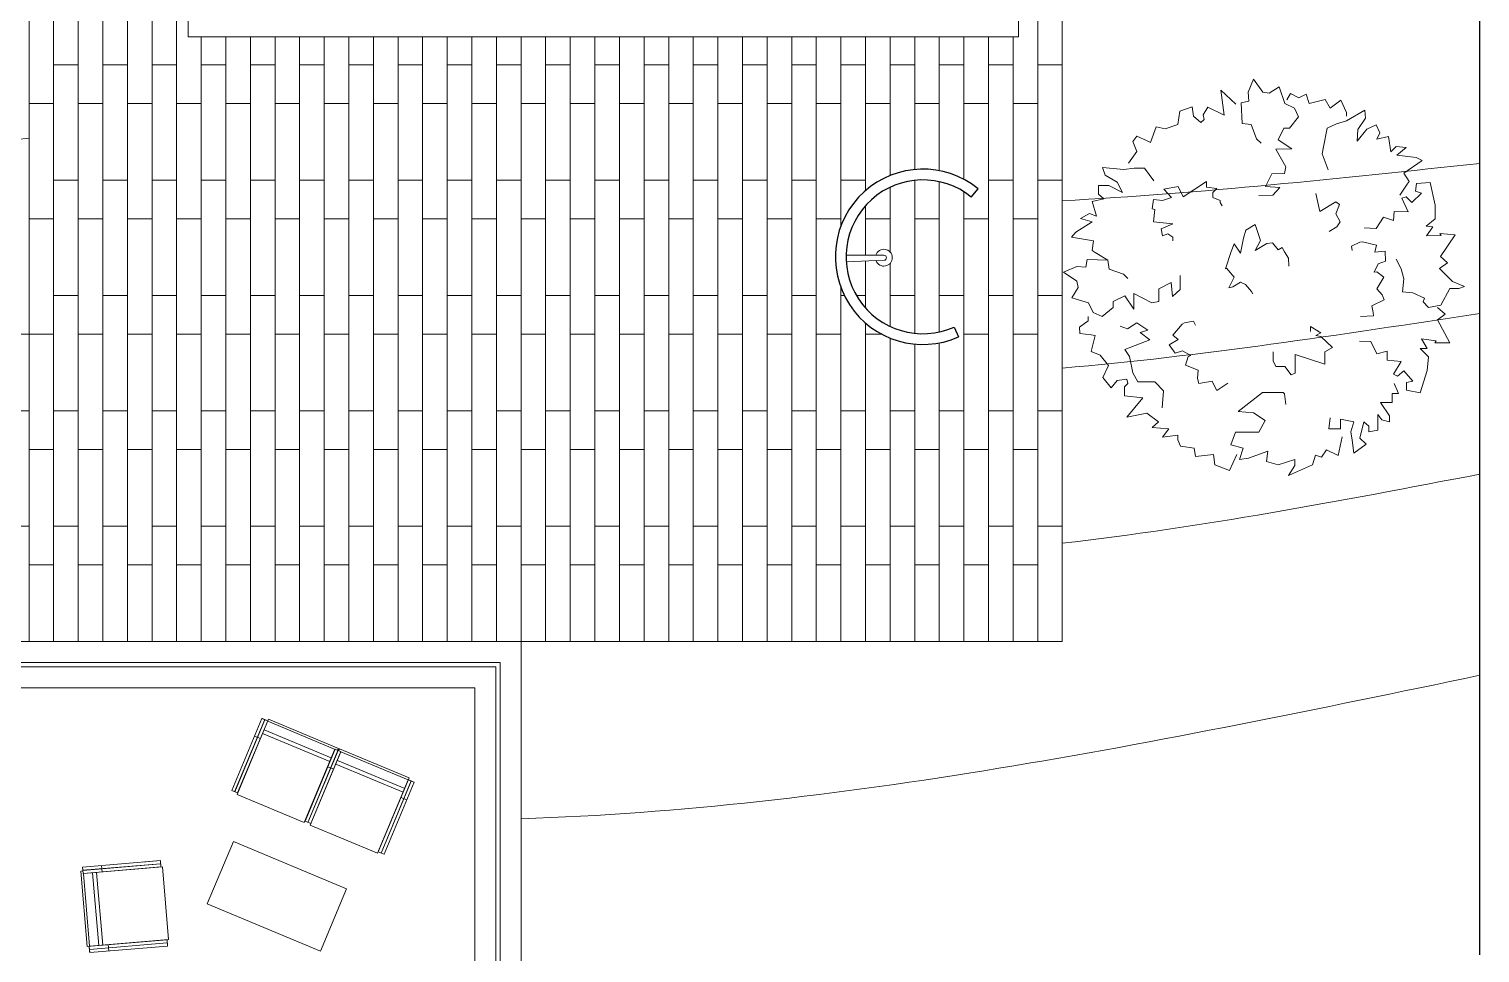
# Model space of a CAD drawing. Header units: millimetres. Extents: x 3468 to 20390, y -976 to 7887.
# Drawn here: x 10110 to 11054, y 6050 to 6651 of the extents above; entities that cross this region are included whole.
import ezdxf

# ---------------------------------------------------------------- set-up
doc = ezdxf.new("R2010")
doc.units = ezdxf.units.MM
for name, color, linetype, lineweight in [('A-FURN', 9, 'Continuous', 13), ('curve di livello', 6, 'Continuous', 9), ('pavimentazione esterna', 51, 'Continuous', 15), ('VERDE_alberi', 104, 'Continuous', 5), ('vetro', 140, 'Continuous', 15), ('Wall', 7, 'Continuous', 20)]:
    doc.layers.add(name, color=color, linetype=linetype, lineweight=lineweight)
doc.layers.add('VEGETAZIONE', color=7, linetype='Continuous', true_color=0x007a00)

# ---------------------------------------------------------------- blocks, each defined once
blk = doc.blocks.new('A$C396F796F')
at = {"layer": 'VERDE_alberi'}
for points in [[(-1.246, 3.854), (-1.122, 3.81), (-1.066, 4.005), (-0.576, 4.226), (-0.702, 4.018), (-0.702, 3.901), (-0.365, 4.005), (-0.127, 3.94), (-0.155, 3.732), (0.238, 3.875), (0.42, 3.901), (0.35, 3.667), (0.602, 3.602), (0.504, 3.341), (0.027, 3.341), (-0.099, 3.107), (0.14, 2.951), (0.448, 2.925), (-0.043, 2.535), (-0.463, 2.535), (-0.491, 2.561), (-0.519, 2.782)], [(-1.246, 3.854), (-1.35, 3.705), (-1.586, 3.82), (-1.668, 3.437)], [(0.476, 3.797), (0.63, 4.122), (0.925, 4.005), (0.953, 3.797), (1.318, 3.836), (1.346, 3.667), (1.626, 3.628), (1.682, 3.498), (1.682, 3.406), (1.991, 3.445), (1.864, 3.276), (2.201, 3.25), (2.075, 3.133), (2.31, 2.958)], [(-2.728, 2.349), (-2.813, 2.557), (-2.686, 2.557), (-2.686, 2.739), (-2.448, 2.739), (-2.63, 3.012), (-2.63, 3.129), (-2.476, 3.09), (-2.392, 2.986), (-2.392, 3.299), (-2.21, 3.338), (-2.21, 3.22), (-2.111, 3.129), (-2.027, 3.468), (-2.153, 3.585), (-1.901, 3.767), (-1.873, 3.507), (-1.845, 3.338), (-1.901, 3.129), (-1.635, 3.077), (-1.635, 3.273), (-1.396, 3.273), (-1.424, 3.051)], [(2.31, 2.958), (2.718, 3.036), (2.394, 2.642), (2.764, 2.602), (2.764, 2.422), (2.694, 2.352), (2.714, 2.262), (2.913, 2.292), (3.033, 2.442), (3.203, 2.232), (3.093, 1.983), (3.261, 1.772), (3.44, 1.703), (3.363, 1.373), (3.443, 1.363), (3.673, 1.334), (3.683, 1.204), (3.503, 1.074), (3.502, 0.985)], [(1.996, 2.85), (1.968, 2.499), (2.15, 2.317), (2.496, 2.316), (2.594, 2.134), (2.66, 1.8), (2.758, 1.657), (2.25, 1.465), (2.445, 1.315), (2.291, 1.263), (2.511, 1.118), (2.706, 1.241), (2.855, 1.185)], [(-3.608, 0.808), (-3.762, 0.939), (-3.608, 1.056), (-3.86, 1.524), (-3.552, 1.524), (-3.58, 1.485), (-3.285, 1.446), (-3.398, 1.641), (-3.257, 1.641), (-3.426, 1.81), (-3.398, 2.084), (-3.257, 2.539), (-2.977, 2.487), (-2.977, 2.331), (-3.103, 2.305), (-2.921, 2.097), (-2.795, 2.201), (-2.71, 2.162), (-2.865, 1.901), (-2.584, 1.875), (-2.584, 1.693), (-2.374, 1.745), (-2.248, 1.498), (-2.017, 1.489)], [(0.661, 2.348), (0.888, 2.491), (0.917, 2.432), (0.981, 2.304), (1.254, 2.354), (1.275, 2.248), (1.264, 2.082), (1.52, 1.978), (1.466, 1.805), (1.415, 1.78), (1.586, 1.69), (1.735, 1.736), (1.853, 1.562), (1.671, 1.457), (1.779, 1.365), (1.593, 1.141), (1.543, 1.116), (1.357, 1.081), (1.316, 1.163)], [(-1.019, 1.294), (-1.019, 1.19), (-1.23, 1.32), (-1.132, 1.372), (-1.23, 1.398), (-1.468, 1.619), (-1.314, 1.71), (-1.314, 1.957), (-0.711, 1.762), (-0.711, 2.139), (-0.627, 2.178), (-0.501, 2.009), (-0.318, 2.009), (-0.262, 1.892), (-0.262, 1.71)], [(-2.04, 0.991), (-2.307, 0.973), (-2.296, 0.909), (-2.273, 0.768), (-2.523, 0.647), (-2.478, 0.549), (-2.371, 0.422), (-2.517, 0.186), (-2.371, 0.079), (-2.316, 0.088), (-2.401, -0.084), (-2.548, -0.136), (-2.542, -0.345), (-2.332, -0.324), (-2.366, -0.461), (-2.084, -0.533), (-2.029, -0.524), (-1.857, -0.442), (-1.872, -0.353)], [(1.633, 0.153), (1.633, 0.439), (1.787, 0.582), (1.815, 0.296), (2.068, 0.426), (2.068, 0.686), (2.208, 0.712), (2.572, 0.517), (2.572, 0.842), (2.755, 0.569), (2.993, 0.686), (2.993, 0.803), (3.218, 0.985), (3.4, 0.907), (3.498, 0.712), (3.835, 0.608), (3.708, 0.4), (3.736, 0.27), (4.003, 0.088), (3.736, -0.029), (3.554, -0.016), (3.526, -0.173), (3.105, -0.16), (3.077, 0.023), (2.783, 0.127), (2.699, 0.218)], [(-3.646, 0.014), (-3.916, 0.275), (-4.155, 0.379), (-4.043, 0.418), (-3.86, 0.418), (-3.678, 0.756), (-3.426, 0.808), (-3.313, 0.691), (-3.341, 0.613), (-3.103, 0.509), (-2.893, 0.483), (-2.921, 0.223), (-2.865, 0.015), (-2.767, -0.18)], [(-0.584, -0.039), (-0.577, -0.199), (-0.496, -0.331), (-0.445, -0.414), (-0.367, -0.366), (-0.25, -0.508), (-0.132, -0.501), (0.101, -0.358), (-0.006, -0.556), (0.104, -0.883), (0.292, -0.767), (0.344, -0.604), (0.404, -0.303), (0.532, -0.488), (0.592, -0.336), (0.71, 0.017), (0.688, 0.004), (0.53, 0.186), (0.641, 0.403), (0.56, 0.386), (0.405, 0.29), (0.298, 0.34), (0.18, 0.481), (0.151, 0.529)], [(-3.646, 0.014), (-3.812, -0.101), (-3.669, -0.232), (-3.965, -0.675), (-3.658, -0.704), (-3.682, -0.662), (-3.385, -0.652), (-3.515, -0.835), (-3.376, -0.848), (-3.559, -1.001), (-3.558, -1.276), (-3.461, -1.742), (-3.177, -1.717), (-3.162, -1.562), (-3.285, -1.524), (-3.084, -1.334), (-2.968, -1.449), (-2.881, -1.419), (-3.01, -1.145), (-2.728, -1.146), (-2.711, -0.964), (-2.506, -1.036), (-2.357, -0.802), (-2.118, -0.815)], [(3.105, -0.16), (3.365, -0.315), (3.421, -0.354), (3.393, -0.549), (3.842, -0.627), (3.758, -0.731), (3.421, -0.939), (3.659, -1.004), (3.477, -1.109), (3.337, -1.057), (3.421, -1.356), (3.183, -1.408), (3.295, -1.499), (3.295, -1.681), (3.084, -1.681), (2.804, -1.538), (2.916, -1.746), (3.155, -1.889), (3.211, -2.045), (2.776, -2.006), (2.566, -2.032), (2.355, -2.032), (2.168, -1.772)], [(0.773, -1.265), (0.814, -1.331), (0.814, -1.37), (0.968, -1.435), (0.968, -1.539), (0.884, -1.617), (1.094, -1.643), (1.094, -1.76), (1.571, -1.448), (1.669, -1.656), (1.964, -1.604), (1.81, -1.435), (1.992, -1.37), (2.174, -1.396), (2.202, -1.201), (2.146, -1.188), (2.174, -0.94), (1.782, -0.901), (2.02, -0.797), (1.992, -0.654), (1.88, -0.693), (1.782, -0.628), (1.782, -0.55)], [(-1.131, -1.513), (-1.214, -1.152), (-1.538, -1.346), (-1.615, -1.294), (-1.535, -1.099), (-1.629, -0.942), (-1.557, -0.834), (-1.401, -0.74)], [(0.031, -1.476), (-0.255, -1.481), (-0.395, -1.637), (-0.109, -1.661), (-0.235, -1.915), (-0.495, -1.92), (-0.518, -2.06), (-0.317, -2.421), (-0.642, -2.427), (-0.366, -2.605), (-0.479, -2.845), (-0.596, -2.847), (-0.775, -3.074), (-0.694, -3.255), (-0.497, -3.35), (-0.387, -3.685), (-0.181, -3.555), (-0.051, -3.581), (0.136, -3.844), (0.249, -3.576), (0.233, -3.394), (0.388, -3.363), (0.368, -2.943), (0.186, -2.918), (0.077, -2.625), (-0.016, -2.543)], [(-2.842, -1.484), (-2.993, -1.703), (-3.028, -1.762), (-2.921, -1.928), (-3.296, -2.186), (-3.176, -2.246), (-2.783, -2.295), (-2.973, -2.453), (-2.764, -2.472), (-2.658, -2.366), (-2.61, -2.673), (-2.372, -2.621), (-2.436, -2.75), (-2.36, -2.916), (-2.168, -2.828), (-1.973, -2.581), (-1.988, -2.817), (-2.145, -3.047), (-2.131, -3.212), (-1.752, -2.995), (-1.55, -2.931), (-1.359, -2.844), (-1.285, -2.466), (-1.258, -2.325), (-1.379, -1.994)], [(0.498, -3.332), (0.801, -3.616), (0.737, -3.109), (1.071, -3.272), (1.166, -3.12), (1.144, -3.024), (1.209, -2.958), (1.362, -3.09), (1.384, -3.28), (1.64, -3.193), (1.68, -2.923), (1.934, -2.834), (2.122, -2.871), (2.232, -2.551), (2.305, -2.585), (2.516, -2.682), (2.593, -2.577), (2.51, -2.372), (2.684, -2.133)], [(-1.752, -3.092), (-1.752, -3.164), (-1.641, -3.414), (-1.425, -3.255), (-1.322, -3.426), (-0.992, -3.346), (-0.936, -3.54), (-0.788, -3.46), (-0.617, -3.551), (-0.541, -3.424)]]:
    blk.add_lwpolyline(points, dxfattribs=at)

msp = doc.modelspace()

# ---------------------------------------------------------------- linework, layer by layer
for p, q in [((11053.84, 6623.01), (11053.84, 6747.03)), ((11053.84, 6495.56), (11053.84, 6623.01)), ((11053.79, 6361.26), (11053.84, 6495.56)), ((11053.76, 6230.52), (11053.79, 6361.26)), ((11053.76, 6048.66), (11053.76, 6230.46))]:
    msp.add_line(p, q)
at = {"layer": 'A-FURN'}
for p, q in [((10641.57, 6503.57), (10666.2, 6503.69)), ((10641.66, 6499.39), (10666.28, 6500.36))]:
    msp.add_line(p, q, dxfattribs=at)
at = {"layer": 'A-FURN', "lineweight": 20}
for p, q in [((10242.08, 6155.58), (10261.68, 6202.38)), ((10243.91, 6154.81), (10263.53, 6201.65)), ((10244.01, 6154.77), (10263.61, 6201.58)), ((10245.52, 6152.96), (10266.04, 6201.96)), ((10245.85, 6154), (10265.46, 6200.84)), ((10263.52, 6201.62), (10261.68, 6202.38)), ((10261.68, 6202.38), (10262.07, 6202.29)), ((10262.07, 6202.29), (10262.89, 6201.97)), ((10262.89, 6201.97), (10263.53, 6201.65)), ((10265.45, 6200.81), (10263.61, 6201.58)), ((10263.61, 6201.58), (10264, 6201.48)), ((10264, 6201.48), (10264.82, 6201.16)), ((10264.82, 6201.16), (10265.46, 6200.84)), ((10309.24, 6182.31), (10265.48, 6200.63)), ((10311.4, 6182.96), (10266.04, 6201.96)), ((10256.89, 6190.94), (10260.75, 6189.32)), ((10260.62, 6194.7), (10260.71, 6194.66)), ((10262.05, 6192.69), (10305.8, 6174.37)), ((10305.9, 6174.33), (10262.14, 6192.65)), ((10263.05, 6195.07), (10306.8, 6176.75)), ((10309.14, 6182.35), (10289.18, 6134.68)), ((10289.69, 6135.64), (10309.3, 6182.45)), ((10291.53, 6134.87), (10311.13, 6181.68)), ((10291.63, 6134.83), (10311.23, 6181.64)), ((10293.46, 6134.06), (10313.06, 6180.87)), ((10311.13, 6181.68), (10309.3, 6182.45)), ((10311.4, 6182.96), (10310.9, 6181.77)), ((10313.06, 6180.87), (10311.23, 6181.64)), ((10312.05, 6182.69), (10311.55, 6181.5)), ((10357.41, 6163.7), (10312.05, 6182.69)), ((10313.1, 6180.69), (10293.14, 6133.02)), ((10353.51, 6154.39), (10309.76, 6172.71)), ((10309.76, 6172.71), (10353.51, 6154.39)), ((10310.76, 6175.1), (10354.51, 6156.78)), ((10356.76, 6162.41), (10313.1, 6180.69)), ((10304.41, 6171.04), (10308.36, 6169.38)), ((10336.8, 6114.74), (10356.76, 6162.41)), ((10337.31, 6115.7), (10357.41, 6163.7)), ((10358.74, 6161.74), (10356.91, 6162.51)), ((10356.91, 6162.51), (10357.3, 6162.42)), ((10357.3, 6162.42), (10358.12, 6162.09)), ((10358.12, 6162.09), (10358.76, 6161.77)), ((10242.08, 6155.58), (10245.85, 6154)), ((10289.18, 6134.68), (10245.52, 6152.96)), ((10339.14, 6114.93), (10358.76, 6161.77)), ((10339.24, 6114.89), (10358.84, 6161.7)), ((10341.07, 6114.12), (10360.69, 6160.97)), ((10360.67, 6160.93), (10358.84, 6161.7)), ((10358.84, 6161.7), (10359.23, 6161.61)), ((10359.23, 6161.61), (10360.05, 6161.28)), ((10360.05, 6161.28), (10360.69, 6160.97)), ((10289.69, 6135.64), (10294.25, 6146.52)), ((10352.02, 6151.1), (10355.88, 6149.48)), ((10289.69, 6135.64), (10293.46, 6134.06)), ((10293.14, 6133.02), (10336.8, 6114.74)), ((10337.31, 6115.7), (10341.07, 6114.12)), ((10195.62, 6109.95), (10145.05, 6105.7)), ((10145.22, 6103.72), (10145.05, 6105.7)), ((10195.78, 6107.97), (10145.22, 6103.72)), ((10195.79, 6107.87), (10145.22, 6103.62)), ((10195.96, 6105.88), (10145.39, 6101.64)), ((10145.55, 6101.54), (10197.05, 6105.87)), ((10157.41, 6106.84), (10157.77, 6102.57)), ((10195.62, 6109.95), (10183.86, 6108.96)), ((10195.62, 6109.95), (10195.96, 6105.88)), ((10197.05, 6105.87), (10201.01, 6058.71)), ((10143.97, 6103.16), (10145.25, 6103.27)), ((10148.08, 6054.16), (10143.97, 6103.16)), ((10145.39, 6101.64), (10145.22, 6103.62)), ((10149.51, 6054.38), (10145.55, 6101.54)), ((10151.59, 6102.05), (10155.56, 6054.78)), ((10158.14, 6055), (10154.17, 6102.27)), ((10154.17, 6102.27), (10158.14, 6055)), ((10199.94, 6058.51), (10148.08, 6054.16)), ((10201.01, 6058.71), (10149.51, 6054.38)), ((10199.94, 6058.51), (10200.28, 6054.44)), ((10149.37, 6054.26), (10149.34, 6053.87)), ((10149.34, 6053.87), (10149.4, 6052.98)), ((10149.54, 6052.28), (10149.37, 6054.26)), ((10149.4, 6052.98), (10149.5, 6052.28)), ((10200.11, 6056.53), (10149.5, 6052.28)), ((10149.55, 6052.18), (10149.51, 6051.78)), ((10149.51, 6051.78), (10149.57, 6050.9)), ((10200.11, 6056.43), (10149.55, 6052.18)), ((10149.71, 6050.2), (10149.55, 6052.18)), ((10149.57, 6050.9), (10149.68, 6050.19)), ((10200.28, 6054.44), (10149.68, 6050.19)), ((10161.73, 6055.41), (10162.08, 6051.23))]:
    msp.add_line(p, q, dxfattribs=at)
msp.add_lwpolyline([(10316.77, 6091.64), (10243.11, 6122.48), (10226.12, 6081.9), (10299.78, 6051.06)], close=True, dxfattribs=at)
at = {"layer": 'A-FURN'}
for radius, start, end in [(5.48, 199.9829, 162.56406), (1.67, 274.11892, 88.42804)]:
    msp.add_arc((10666.16, 6502.02), radius, start, end, dxfattribs=at)
at = {"layer": 'curve di livello'}
msp.add_open_spline([(10110.2, 6579.65), (10026.68, 6571.68), (9673.42, 6515.51), (9298.48, 6665.14), (9053.84, 6556.59), (9053.83, 6556.59), (9053.83, 6556.59), (9053.83, 6556.59), (9053.81, 6556.58), (9053.78, 6556.57), (9053.76, 6556.55)], degree=3, knots=[948.136507, 948.136507, 948.136507, 948.136507, 1199.951019, 2002.883229, 2002.883229, 2002.883229, 2002.885334, 2002.885334, 2002.885334, 2002.970377, 2002.970377, 2002.970377, 2002.970377], dxfattribs=at)
for points in [[(11053.84, 6563.36), (10963.16, 6553.63), (10872.49, 6543.89), (10782.2, 6539.07)], [(11053.83, 6465.8), (10963.16, 6451.91), (10872.5, 6438.02), (10782.2, 6430.2)], [(11053.79, 6361.26), (10963.04, 6343.92), (10872.28, 6326.58), (10782.2, 6316.38)], [(11053.76, 6230.46), (10845.05, 6187.11), (10636.35, 6143.75), (10430.2, 6137.23)]]:
    msp.add_open_spline(points, degree=3, dxfattribs=at)
at = {"layer": 'pavimentazione esterna'}
for p, q in [((10110.2, 6452.38), (10094.2, 6452.38)), ((10126.2, 6252.38), (10110.2, 6252.38)), ((10158.2, 6252.38), (10142.2, 6252.38)), ((10190.2, 6252.38), (10174.2, 6252.38)), ((10222.2, 6252.38), (10206.2, 6252.38)), ((10254.2, 6252.38), (10238.2, 6252.38)), ((10286.2, 6252.38), (10270.2, 6252.38)), ((10318.2, 6252.38), (10302.2, 6252.38)), ((10350.2, 6252.38), (10334.2, 6252.38)), ((10382.2, 6252.38), (10366.2, 6252.38)), ((10414.2, 6252.38), (10398.2, 6252.38)), ((10430.2, 6252.38), (10446.2, 6252.38)), ((10462.2, 6252.38), (10478.2, 6252.38)), ((10494.2, 6252.38), (10510.2, 6252.38)), ((10526.2, 6252.38), (10542.2, 6252.38)), ((10558.2, 6252.38), (10574.2, 6252.38)), ((10590.2, 6252.38), (10606.2, 6252.38)), ((10622.2, 6252.38), (10638.2, 6252.38)), ((10654.2, 6252.38), (10670.2, 6252.38)), ((10686.2, 6252.38), (10702.2, 6252.38)), ((10718.2, 6252.38), (10734.2, 6252.38)), ((10750.2, 6252.38), (10766.2, 6252.38))]:
    msp.add_line(p, q, dxfattribs=at)
for points in [[(10142.2, 6627.38), (10126.2, 6627.38), (10126.2, 6702.38), (10142.2, 6702.38), (10142.2, 6627.38)], [(10174.2, 6627.38), (10158.2, 6627.38), (10158.2, 6702.38), (10174.2, 6702.38), (10174.2, 6627.38)], [(10206.2, 6627.38), (10190.2, 6627.38), (10190.2, 6702.38), (10206.2, 6702.38), (10206.2, 6627.38)], [(10782.2, 6627.38), (10766.2, 6627.38), (10766.2, 6702.38), (10782.2, 6702.38), (10782.2, 6627.38)], [(10126.2, 6602.38), (10110.2, 6602.38), (10110.2, 6677.38), (10126.2, 6677.38), (10126.2, 6602.38)], [(10158.2, 6602.38), (10142.2, 6602.38), (10142.2, 6677.38), (10158.2, 6677.38), (10158.2, 6602.38)], [(10190.2, 6602.38), (10174.2, 6602.38), (10174.2, 6677.38), (10190.2, 6677.38), (10190.2, 6602.38)], [(10222.2, 6602.38), (10206.2, 6602.38), (10206.2, 6677.38), (10213.76, 6677.38)], [(10753.76, 6677.38), (10766.2, 6677.38), (10766.2, 6602.38)], [(10222.2, 6645.71), (10222.2, 6602.38)], [(10238.2, 6627.38), (10222.2, 6627.38), (10222.2, 6645.71)], [(10254.2, 6602.38), (10238.2, 6602.38), (10238.2, 6645.71)], [(10238.2, 6645.71), (10238.2, 6627.38)], [(10254.2, 6645.71), (10254.2, 6602.38)], [(10270.2, 6627.38), (10254.2, 6627.38), (10254.2, 6645.71)], [(10286.2, 6602.38), (10270.2, 6602.38), (10270.2, 6645.71)], [(10270.2, 6645.71), (10270.2, 6627.38)], [(10286.2, 6645.71), (10286.2, 6602.38)], [(10302.2, 6627.38), (10286.2, 6627.38), (10286.2, 6645.71)], [(10318.2, 6602.38), (10302.2, 6602.38), (10302.2, 6645.71)], [(10302.2, 6645.71), (10302.2, 6627.38)], [(10318.2, 6645.71), (10318.2, 6602.38)], [(10334.2, 6627.38), (10318.2, 6627.38), (10318.2, 6645.71)], [(10350.2, 6602.38), (10334.2, 6602.38), (10334.2, 6645.71)], [(10334.2, 6645.71), (10334.2, 6627.38)], [(10350.2, 6645.71), (10350.2, 6602.38)], [(10366.2, 6627.38), (10350.2, 6627.38), (10350.2, 6645.71)], [(10382.2, 6602.38), (10366.2, 6602.38), (10366.2, 6645.71)], [(10366.2, 6645.71), (10366.2, 6627.38)], [(10382.2, 6645.71), (10382.2, 6602.38)], [(10398.2, 6627.38), (10382.2, 6627.38), (10382.2, 6645.71)], [(10414.2, 6602.38), (10398.2, 6602.38), (10398.2, 6645.71)], [(10398.2, 6645.71), (10398.2, 6627.38)], [(10414.2, 6645.71), (10414.2, 6602.38)], [(10430.2, 6627.38), (10414.2, 6627.38), (10414.2, 6645.71)], [(10430.2, 6645.71), (10430.2, 6627.38)], [(10446.2, 6602.38), (10430.2, 6602.38), (10430.2, 6645.71)], [(10446.2, 6645.71), (10446.2, 6602.38)], [(10478.2, 6602.38), (10462.2, 6602.38), (10462.2, 6645.71)], [(10478.2, 6645.71), (10478.2, 6602.38)], [(10510.2, 6602.38), (10494.2, 6602.38), (10494.2, 6645.71)], [(10510.2, 6645.71), (10510.2, 6602.38)], [(10542.2, 6602.38), (10526.2, 6602.38), (10526.2, 6645.71)], [(10542.2, 6645.71), (10542.2, 6602.38)], [(10574.2, 6602.38), (10558.2, 6602.38), (10558.2, 6645.71)], [(10574.2, 6645.71), (10574.2, 6602.38)], [(10606.2, 6602.38), (10590.2, 6602.38), (10590.2, 6645.71)], [(10606.2, 6645.71), (10606.2, 6602.38)], [(10638.2, 6602.38), (10622.2, 6602.38), (10622.2, 6645.71)], [(10638.2, 6645.71), (10638.2, 6602.38)], [(10670.2, 6602.38), (10654.2, 6602.38), (10654.2, 6645.71)], [(10670.2, 6645.71), (10670.2, 6602.38)], [(10702.2, 6602.38), (10686.2, 6602.38), (10686.2, 6645.71)], [(10702.2, 6645.71), (10702.2, 6602.38)], [(10734.2, 6602.38), (10718.2, 6602.38), (10718.2, 6645.71)], [(10734.2, 6645.71), (10734.2, 6602.38)], [(10766.2, 6602.38), (10750.2, 6602.38), (10750.2, 6645.71)], [(10142.2, 6552.38), (10126.2, 6552.38), (10126.2, 6627.38), (10142.2, 6627.38), (10142.2, 6552.38)], [(10174.2, 6552.38), (10158.2, 6552.38), (10158.2, 6627.38), (10174.2, 6627.38), (10174.2, 6552.38)], [(10206.2, 6552.38), (10190.2, 6552.38), (10190.2, 6627.38), (10206.2, 6627.38), (10206.2, 6552.38)], [(10238.2, 6552.38), (10222.2, 6552.38), (10222.2, 6627.38), (10238.2, 6627.38), (10238.2, 6552.38)], [(10270.2, 6552.38), (10254.2, 6552.38), (10254.2, 6627.38), (10270.2, 6627.38), (10270.2, 6552.38)], [(10302.2, 6552.38), (10286.2, 6552.38), (10286.2, 6627.38), (10302.2, 6627.38), (10302.2, 6552.38)], [(10334.2, 6552.38), (10318.2, 6552.38), (10318.2, 6627.38), (10334.2, 6627.38), (10334.2, 6552.38)], [(10366.2, 6552.38), (10350.2, 6552.38), (10350.2, 6627.38), (10366.2, 6627.38), (10366.2, 6552.38)], [(10398.2, 6552.38), (10382.2, 6552.38), (10382.2, 6627.38), (10398.2, 6627.38), (10398.2, 6552.38)], [(10430.2, 6552.38), (10414.2, 6552.38), (10414.2, 6627.38), (10430.2, 6627.38), (10430.2, 6552.38)], [(10462.2, 6552.38), (10446.2, 6552.38), (10446.2, 6627.38), (10462.2, 6627.38), (10462.2, 6552.38)], [(10494.2, 6552.38), (10478.2, 6552.38), (10478.2, 6627.38), (10494.2, 6627.38), (10494.2, 6552.38)], [(10526.2, 6552.38), (10510.2, 6552.38), (10510.2, 6627.38), (10526.2, 6627.38), (10526.2, 6552.38)], [(10558.2, 6552.38), (10542.2, 6552.38), (10542.2, 6627.38), (10558.2, 6627.38), (10558.2, 6552.38)], [(10590.2, 6552.38), (10574.2, 6552.38), (10574.2, 6627.38), (10590.2, 6627.38), (10590.2, 6552.38)], [(10622.2, 6552.38), (10606.2, 6552.38), (10606.2, 6627.38), (10622.2, 6627.38), (10622.2, 6552.38)], [(10654.2, 6552.38), (10638.2, 6552.38), (10638.2, 6627.38), (10654.2, 6627.38), (10654.2, 6552.38)], [(10670.2, 6555.44), (10670.2, 6627.38), (10686.2, 6627.38), (10686.2, 6559.34)], [(10702.2, 6558.59), (10702.2, 6627.38), (10718.2, 6627.38), (10718.2, 6552.98)], [(10750.2, 6552.38), (10734.2, 6552.38), (10734.2, 6627.38), (10750.2, 6627.38), (10750.2, 6552.38)], [(10782.2, 6552.38), (10766.2, 6552.38), (10766.2, 6627.38), (10782.2, 6627.38), (10782.2, 6552.38)], [(10126.2, 6527.38), (10110.2, 6527.38), (10110.2, 6602.38), (10126.2, 6602.38), (10126.2, 6527.38)], [(10158.2, 6527.38), (10142.2, 6527.38), (10142.2, 6602.38), (10158.2, 6602.38), (10158.2, 6527.38)], [(10190.2, 6527.38), (10174.2, 6527.38), (10174.2, 6602.38), (10190.2, 6602.38), (10190.2, 6527.38)], [(10222.2, 6527.38), (10206.2, 6527.38), (10206.2, 6602.38), (10222.2, 6602.38), (10222.2, 6527.38)], [(10254.2, 6527.38), (10238.2, 6527.38), (10238.2, 6602.38), (10254.2, 6602.38), (10254.2, 6527.38)], [(10286.2, 6527.38), (10270.2, 6527.38), (10270.2, 6602.38), (10286.2, 6602.38), (10286.2, 6527.38)], [(10318.2, 6527.38), (10302.2, 6527.38), (10302.2, 6602.38), (10318.2, 6602.38), (10318.2, 6527.38)], [(10350.2, 6527.38), (10334.2, 6527.38), (10334.2, 6602.38), (10350.2, 6602.38), (10350.2, 6527.38)], [(10382.2, 6527.38), (10366.2, 6527.38), (10366.2, 6602.38), (10382.2, 6602.38), (10382.2, 6527.38)], [(10414.2, 6527.38), (10398.2, 6527.38), (10398.2, 6602.38), (10414.2, 6602.38), (10414.2, 6527.38)], [(10446.2, 6527.38), (10430.2, 6527.38), (10430.2, 6602.38), (10446.2, 6602.38), (10446.2, 6527.38)], [(10478.2, 6527.38), (10462.2, 6527.38), (10462.2, 6602.38), (10478.2, 6602.38), (10478.2, 6527.38)], [(10510.2, 6527.38), (10494.2, 6527.38), (10494.2, 6602.38), (10510.2, 6602.38), (10510.2, 6527.38)], [(10542.2, 6527.38), (10526.2, 6527.38), (10526.2, 6602.38), (10542.2, 6602.38), (10542.2, 6527.38)], [(10574.2, 6527.38), (10558.2, 6527.38), (10558.2, 6602.38), (10574.2, 6602.38), (10574.2, 6527.38)], [(10606.2, 6527.38), (10590.2, 6527.38), (10590.2, 6602.38), (10606.2, 6602.38), (10606.2, 6527.38)], [(10638.2, 6527.38), (10622.2, 6527.38), (10622.2, 6602.38), (10638.2, 6602.38), (10638.2, 6527.38)], [(10654.2, 6545.64), (10654.2, 6602.38), (10670.2, 6602.38), (10670.2, 6555.44)], [(10686.2, 6559.34), (10686.2, 6602.38), (10702.2, 6602.38), (10702.2, 6558.59)], [(10718.2, 6552.98), (10718.2, 6602.38), (10734.2, 6602.38), (10734.2, 6527.38)], [(10766.2, 6527.38), (10750.2, 6527.38), (10750.2, 6602.38), (10766.2, 6602.38), (10766.2, 6527.38)], [(10142.2, 6477.38), (10126.2, 6477.38), (10126.2, 6552.38), (10142.2, 6552.38), (10142.2, 6477.38)], [(10174.2, 6477.38), (10158.2, 6477.38), (10158.2, 6552.38), (10174.2, 6552.38), (10174.2, 6477.38)], [(10206.2, 6477.38), (10190.2, 6477.38), (10190.2, 6552.38), (10206.2, 6552.38), (10206.2, 6477.38)], [(10238.2, 6477.38), (10222.2, 6477.38), (10222.2, 6552.38), (10238.2, 6552.38), (10238.2, 6477.38)], [(10270.2, 6477.38), (10254.2, 6477.38), (10254.2, 6552.38), (10270.2, 6552.38), (10270.2, 6477.38)], [(10302.2, 6477.38), (10286.2, 6477.38), (10286.2, 6552.38), (10302.2, 6552.38), (10302.2, 6477.38)], [(10334.2, 6477.38), (10318.2, 6477.38), (10318.2, 6552.38), (10334.2, 6552.38), (10334.2, 6477.38)], [(10366.2, 6477.38), (10350.2, 6477.38), (10350.2, 6552.38), (10366.2, 6552.38), (10366.2, 6477.38)], [(10398.2, 6477.38), (10382.2, 6477.38), (10382.2, 6552.38), (10398.2, 6552.38), (10398.2, 6477.38)], [(10430.2, 6477.38), (10414.2, 6477.38), (10414.2, 6552.38), (10430.2, 6552.38), (10430.2, 6477.38)], [(10462.2, 6477.38), (10446.2, 6477.38), (10446.2, 6552.38), (10462.2, 6552.38), (10462.2, 6477.38)], [(10494.2, 6477.38), (10478.2, 6477.38), (10478.2, 6552.38), (10494.2, 6552.38), (10494.2, 6477.38)], [(10526.2, 6477.38), (10510.2, 6477.38), (10510.2, 6552.38), (10526.2, 6552.38), (10526.2, 6477.38)], [(10558.2, 6477.38), (10542.2, 6477.38), (10542.2, 6552.38), (10558.2, 6552.38), (10558.2, 6477.38)], [(10590.2, 6477.38), (10574.2, 6477.38), (10574.2, 6552.38), (10590.2, 6552.38), (10590.2, 6477.38)], [(10622.2, 6477.38), (10606.2, 6477.38), (10606.2, 6552.38), (10622.2, 6552.38), (10622.2, 6477.38)], [(10686.2, 6552.3), (10686.2, 6477.38)], [(10718.2, 6477.38), (10702.2, 6477.38), (10702.2, 6551.44)], [(10750.2, 6477.38), (10734.2, 6477.38), (10734.2, 6552.38), (10750.2, 6552.38), (10750.2, 6477.38)], [(10782.2, 6477.38), (10766.2, 6477.38), (10766.2, 6552.38), (10782.2, 6552.38), (10782.2, 6477.38)], [(10670.2, 6505.72), (10670.2, 6547.8)], [(10718.2, 6544.9), (10718.2, 6477.38)], [(10654.2, 6535.83), (10654.2, 6503.63)], [(10126.2, 6452.38), (10110.2, 6452.38), (10110.2, 6527.38), (10126.2, 6527.38), (10126.2, 6452.38)], [(10158.2, 6452.38), (10142.2, 6452.38), (10142.2, 6527.38), (10158.2, 6527.38), (10158.2, 6452.38)], [(10190.2, 6452.38), (10174.2, 6452.38), (10174.2, 6527.38), (10190.2, 6527.38), (10190.2, 6452.38)], [(10222.2, 6452.38), (10206.2, 6452.38), (10206.2, 6527.38), (10222.2, 6527.38), (10222.2, 6452.38)], [(10254.2, 6452.38), (10238.2, 6452.38), (10238.2, 6527.38), (10254.2, 6527.38), (10254.2, 6452.38)], [(10286.2, 6452.38), (10270.2, 6452.38), (10270.2, 6527.38), (10286.2, 6527.38), (10286.2, 6452.38)], [(10318.2, 6452.38), (10302.2, 6452.38), (10302.2, 6527.38), (10318.2, 6527.38), (10318.2, 6452.38)], [(10350.2, 6452.38), (10334.2, 6452.38), (10334.2, 6527.38), (10350.2, 6527.38), (10350.2, 6452.38)], [(10382.2, 6452.38), (10366.2, 6452.38), (10366.2, 6527.38), (10382.2, 6527.38), (10382.2, 6452.38)], [(10414.2, 6452.38), (10398.2, 6452.38), (10398.2, 6527.38), (10414.2, 6527.38), (10414.2, 6452.38)], [(10446.2, 6452.38), (10430.2, 6452.38), (10430.2, 6527.38), (10446.2, 6527.38), (10446.2, 6452.38)], [(10478.2, 6452.38), (10462.2, 6452.38), (10462.2, 6527.38), (10478.2, 6527.38), (10478.2, 6452.38)], [(10510.2, 6452.38), (10494.2, 6452.38), (10494.2, 6527.38), (10510.2, 6527.38), (10510.2, 6452.38)], [(10542.2, 6452.38), (10526.2, 6452.38), (10526.2, 6527.38), (10542.2, 6527.38), (10542.2, 6452.38)], [(10574.2, 6452.38), (10558.2, 6452.38), (10558.2, 6527.38), (10574.2, 6527.38), (10574.2, 6452.38)], [(10606.2, 6452.38), (10590.2, 6452.38), (10590.2, 6527.38), (10606.2, 6527.38), (10606.2, 6452.38)], [(10638.2, 6452.38), (10622.2, 6452.38), (10622.2, 6527.38), (10638.2, 6527.38), (10638.2, 6522.65)], [(10654.2, 6503.63), (10654.2, 6527.38), (10670.2, 6527.38), (10670.2, 6505.72)], [(10686.2, 6452.88), (10686.2, 6527.38), (10702.2, 6527.38), (10702.2, 6453.73)], [(10734.2, 6452.38), (10718.2, 6452.38), (10718.2, 6527.38), (10734.2, 6527.38), (10734.2, 6452.38)], [(10766.2, 6452.38), (10750.2, 6452.38), (10750.2, 6527.38), (10766.2, 6527.38), (10766.2, 6452.38)], [(10654.2, 6469.35), (10654.2, 6499.88)], [(10686.2, 6477.38), (10670.2, 6477.38), (10670.2, 6498.32)], [(10670.2, 6498.32), (10670.2, 6457.38)], [(10142.2, 6402.38), (10126.2, 6402.38), (10126.2, 6477.38), (10142.2, 6477.38), (10142.2, 6402.38)], [(10174.2, 6402.38), (10158.2, 6402.38), (10158.2, 6477.38), (10174.2, 6477.38), (10174.2, 6402.38)], [(10206.2, 6402.38), (10190.2, 6402.38), (10190.2, 6477.38), (10206.2, 6477.38), (10206.2, 6402.38)], [(10238.2, 6402.38), (10222.2, 6402.38), (10222.2, 6477.38), (10238.2, 6477.38), (10238.2, 6402.38)], [(10270.2, 6402.38), (10254.2, 6402.38), (10254.2, 6477.38), (10270.2, 6477.38), (10270.2, 6402.38)], [(10302.2, 6402.38), (10286.2, 6402.38), (10286.2, 6477.38), (10302.2, 6477.38), (10302.2, 6402.38)], [(10334.2, 6402.38), (10318.2, 6402.38), (10318.2, 6477.38), (10334.2, 6477.38), (10334.2, 6402.38)], [(10366.2, 6402.38), (10350.2, 6402.38), (10350.2, 6477.38), (10366.2, 6477.38), (10366.2, 6402.38)], [(10398.2, 6402.38), (10382.2, 6402.38), (10382.2, 6477.38), (10398.2, 6477.38), (10398.2, 6402.38)], [(10430.2, 6402.38), (10414.2, 6402.38), (10414.2, 6477.38), (10430.2, 6477.38), (10430.2, 6402.38)], [(10462.2, 6402.38), (10446.2, 6402.38), (10446.2, 6477.38), (10462.2, 6477.38), (10462.2, 6402.38)], [(10494.2, 6402.38), (10478.2, 6402.38), (10478.2, 6477.38), (10494.2, 6477.38), (10494.2, 6402.38)], [(10526.2, 6402.38), (10510.2, 6402.38), (10510.2, 6477.38), (10526.2, 6477.38), (10526.2, 6402.38)], [(10558.2, 6402.38), (10542.2, 6402.38), (10542.2, 6477.38), (10558.2, 6477.38), (10558.2, 6402.38)], [(10590.2, 6402.38), (10574.2, 6402.38), (10574.2, 6477.38), (10590.2, 6477.38), (10590.2, 6402.38)], [(10622.2, 6402.38), (10606.2, 6402.38), (10606.2, 6477.38), (10622.2, 6477.38), (10622.2, 6402.38)], [(10638.2, 6482.53), (10638.2, 6452.38)], [(10654.2, 6402.38), (10638.2, 6402.38), (10638.2, 6477.38), (10640.44, 6477.38)], [(10654.2, 6477.38), (10648.38, 6477.38)], [(10670.2, 6457.38), (10670.2, 6477.38), (10686.2, 6477.38), (10686.2, 6452.88)], [(10702.2, 6453.73), (10702.2, 6477.38), (10718.2, 6477.38), (10718.2, 6402.38)], [(10750.2, 6402.38), (10734.2, 6402.38), (10734.2, 6477.38), (10750.2, 6477.38), (10750.2, 6402.38)], [(10782.2, 6402.38), (10766.2, 6402.38), (10766.2, 6477.38), (10782.2, 6477.38), (10782.2, 6402.38)], [(10654.2, 6459.53), (10654.2, 6402.38)], [(10126.2, 6377.38), (10110.2, 6377.38), (10110.2, 6452.38), (10126.2, 6452.38), (10126.2, 6377.38)], [(10158.2, 6377.38), (10142.2, 6377.38), (10142.2, 6452.38), (10158.2, 6452.38), (10158.2, 6377.38)], [(10190.2, 6377.38), (10174.2, 6377.38), (10174.2, 6452.38), (10190.2, 6452.38), (10190.2, 6377.38)], [(10222.2, 6377.38), (10206.2, 6377.38), (10206.2, 6452.38), (10222.2, 6452.38), (10222.2, 6377.38)], [(10254.2, 6377.38), (10238.2, 6377.38), (10238.2, 6452.38), (10254.2, 6452.38), (10254.2, 6377.38)], [(10286.2, 6377.38), (10270.2, 6377.38), (10270.2, 6452.38), (10286.2, 6452.38), (10286.2, 6377.38)], [(10318.2, 6377.38), (10302.2, 6377.38), (10302.2, 6452.38), (10318.2, 6452.38), (10318.2, 6377.38)], [(10350.2, 6377.38), (10334.2, 6377.38), (10334.2, 6452.38), (10350.2, 6452.38), (10350.2, 6377.38)], [(10382.2, 6377.38), (10366.2, 6377.38), (10366.2, 6452.38), (10382.2, 6452.38), (10382.2, 6377.38)], [(10414.2, 6377.38), (10398.2, 6377.38), (10398.2, 6452.38), (10414.2, 6452.38), (10414.2, 6377.38)], [(10446.2, 6377.38), (10430.2, 6377.38), (10430.2, 6452.38), (10446.2, 6452.38), (10446.2, 6377.38)], [(10478.2, 6377.38), (10462.2, 6377.38), (10462.2, 6452.38), (10478.2, 6452.38), (10478.2, 6377.38)], [(10510.2, 6377.38), (10494.2, 6377.38), (10494.2, 6452.38), (10510.2, 6452.38), (10510.2, 6377.38)], [(10542.2, 6377.38), (10526.2, 6377.38), (10526.2, 6452.38), (10542.2, 6452.38), (10542.2, 6377.38)], [(10574.2, 6377.38), (10558.2, 6377.38), (10558.2, 6452.38), (10574.2, 6452.38), (10574.2, 6377.38)], [(10606.2, 6377.38), (10590.2, 6377.38), (10590.2, 6452.38), (10606.2, 6452.38), (10606.2, 6377.38)], [(10638.2, 6377.38), (10622.2, 6377.38), (10622.2, 6452.38), (10638.2, 6452.38), (10638.2, 6377.38)], [(10670.2, 6377.38), (10654.2, 6377.38), (10654.2, 6452.38), (10664.58, 6452.38)], [(10686.2, 6402.38), (10670.2, 6402.38), (10670.2, 6449.74)], [(10670.2, 6449.74), (10670.2, 6377.38)], [(10686.2, 6445.84), (10686.2, 6402.38)], [(10702.2, 6377.38), (10686.2, 6377.38), (10686.2, 6445.84)], [(10718.2, 6402.38), (10702.2, 6402.38), (10702.2, 6446.59)], [(10702.2, 6446.59), (10702.2, 6377.38)], [(10734.2, 6377.38), (10718.2, 6377.38), (10718.2, 6452.38), (10734.2, 6452.38), (10734.2, 6377.38)], [(10766.2, 6377.38), (10750.2, 6377.38), (10750.2, 6452.38), (10766.2, 6452.38), (10766.2, 6377.38)], [(10110.2, 6327.38), (10094.2, 6327.38), (10094.2, 6402.38), (10110.2, 6402.38), (10110.2, 6327.38)], [(10142.2, 6327.38), (10126.2, 6327.38), (10126.2, 6402.38), (10142.2, 6402.38), (10142.2, 6327.38)], [(10174.2, 6327.38), (10158.2, 6327.38), (10158.2, 6402.38), (10174.2, 6402.38), (10174.2, 6327.38)], [(10206.2, 6327.38), (10190.2, 6327.38), (10190.2, 6402.38), (10206.2, 6402.38), (10206.2, 6327.38)], [(10238.2, 6327.38), (10222.2, 6327.38), (10222.2, 6402.38), (10238.2, 6402.38), (10238.2, 6327.38)], [(10270.2, 6327.38), (10254.2, 6327.38), (10254.2, 6402.38), (10270.2, 6402.38), (10270.2, 6327.38)], [(10302.2, 6327.38), (10286.2, 6327.38), (10286.2, 6402.38), (10302.2, 6402.38), (10302.2, 6327.38)], [(10334.2, 6327.38), (10318.2, 6327.38), (10318.2, 6402.38), (10334.2, 6402.38), (10334.2, 6327.38)], [(10366.2, 6327.38), (10350.2, 6327.38), (10350.2, 6402.38), (10366.2, 6402.38), (10366.2, 6327.38)], [(10398.2, 6327.38), (10382.2, 6327.38), (10382.2, 6402.38), (10398.2, 6402.38), (10398.2, 6327.38)], [(10430.2, 6327.38), (10414.2, 6327.38), (10414.2, 6402.38), (10430.2, 6402.38), (10430.2, 6327.38)], [(10462.2, 6327.38), (10446.2, 6327.38), (10446.2, 6402.38), (10462.2, 6402.38), (10462.2, 6327.38)], [(10494.2, 6327.38), (10478.2, 6327.38), (10478.2, 6402.38), (10494.2, 6402.38), (10494.2, 6327.38)], [(10526.2, 6327.38), (10510.2, 6327.38), (10510.2, 6402.38), (10526.2, 6402.38), (10526.2, 6327.38)], [(10558.2, 6327.38), (10542.2, 6327.38), (10542.2, 6402.38), (10558.2, 6402.38), (10558.2, 6327.38)], [(10590.2, 6327.38), (10574.2, 6327.38), (10574.2, 6402.38), (10590.2, 6402.38), (10590.2, 6327.38)], [(10622.2, 6327.38), (10606.2, 6327.38), (10606.2, 6402.38), (10622.2, 6402.38), (10622.2, 6327.38)], [(10654.2, 6327.38), (10638.2, 6327.38), (10638.2, 6402.38), (10654.2, 6402.38), (10654.2, 6327.38)], [(10686.2, 6327.38), (10670.2, 6327.38), (10670.2, 6402.38), (10686.2, 6402.38), (10686.2, 6327.38)], [(10718.2, 6327.38), (10702.2, 6327.38), (10702.2, 6402.38), (10718.2, 6402.38), (10718.2, 6327.38)], [(10750.2, 6327.38), (10734.2, 6327.38), (10734.2, 6402.38), (10750.2, 6402.38), (10750.2, 6327.38)], [(10782.2, 6327.38), (10766.2, 6327.38), (10766.2, 6402.38), (10782.2, 6402.38), (10782.2, 6327.38)], [(10126.2, 6302.38), (10110.2, 6302.38), (10110.2, 6377.38), (10126.2, 6377.38), (10126.2, 6302.38)], [(10158.2, 6302.38), (10142.2, 6302.38), (10142.2, 6377.38), (10158.2, 6377.38), (10158.2, 6302.38)], [(10190.2, 6302.38), (10174.2, 6302.38), (10174.2, 6377.38), (10190.2, 6377.38), (10190.2, 6302.38)], [(10222.2, 6302.38), (10206.2, 6302.38), (10206.2, 6377.38), (10222.2, 6377.38), (10222.2, 6302.38)], [(10254.2, 6302.38), (10238.2, 6302.38), (10238.2, 6377.38), (10254.2, 6377.38), (10254.2, 6302.38)], [(10286.2, 6302.38), (10270.2, 6302.38), (10270.2, 6377.38), (10286.2, 6377.38), (10286.2, 6302.38)], [(10318.2, 6302.38), (10302.2, 6302.38), (10302.2, 6377.38), (10318.2, 6377.38), (10318.2, 6302.38)], [(10350.2, 6302.38), (10334.2, 6302.38), (10334.2, 6377.38), (10350.2, 6377.38), (10350.2, 6302.38)], [(10382.2, 6302.38), (10366.2, 6302.38), (10366.2, 6377.38), (10382.2, 6377.38), (10382.2, 6302.38)], [(10414.2, 6302.38), (10398.2, 6302.38), (10398.2, 6377.38), (10414.2, 6377.38), (10414.2, 6302.38)], [(10446.2, 6302.38), (10430.2, 6302.38), (10430.2, 6377.38), (10446.2, 6377.38), (10446.2, 6302.38)], [(10478.2, 6302.38), (10462.2, 6302.38), (10462.2, 6377.38), (10478.2, 6377.38), (10478.2, 6302.38)], [(10510.2, 6302.38), (10494.2, 6302.38), (10494.2, 6377.38), (10510.2, 6377.38), (10510.2, 6302.38)], [(10542.2, 6302.38), (10526.2, 6302.38), (10526.2, 6377.38), (10542.2, 6377.38), (10542.2, 6302.38)], [(10574.2, 6302.38), (10558.2, 6302.38), (10558.2, 6377.38), (10574.2, 6377.38), (10574.2, 6302.38)], [(10606.2, 6302.38), (10590.2, 6302.38), (10590.2, 6377.38), (10606.2, 6377.38), (10606.2, 6302.38)], [(10638.2, 6302.38), (10622.2, 6302.38), (10622.2, 6377.38), (10638.2, 6377.38), (10638.2, 6302.38)], [(10670.2, 6302.38), (10654.2, 6302.38), (10654.2, 6377.38), (10670.2, 6377.38), (10670.2, 6302.38)], [(10702.2, 6302.38), (10686.2, 6302.38), (10686.2, 6377.38), (10702.2, 6377.38), (10702.2, 6302.38)], [(10734.2, 6302.38), (10718.2, 6302.38), (10718.2, 6377.38), (10734.2, 6377.38), (10734.2, 6302.38)], [(10766.2, 6302.38), (10750.2, 6302.38), (10750.2, 6377.38), (10766.2, 6377.38), (10766.2, 6302.38)], [(10110.2, 6252.38), (10094.2, 6252.38), (10094.2, 6327.38), (10110.2, 6327.38), (10110.2, 6252.38)], [(10142.2, 6252.38), (10126.2, 6252.38), (10126.2, 6327.38), (10142.2, 6327.38), (10142.2, 6252.38)], [(10174.2, 6252.38), (10158.2, 6252.38), (10158.2, 6327.38), (10174.2, 6327.38), (10174.2, 6252.38)], [(10206.2, 6252.38), (10190.2, 6252.38), (10190.2, 6327.38), (10206.2, 6327.38), (10206.2, 6252.38)], [(10238.2, 6252.38), (10222.2, 6252.38), (10222.2, 6327.38), (10238.2, 6327.38), (10238.2, 6252.38)], [(10270.2, 6252.38), (10254.2, 6252.38), (10254.2, 6327.38), (10270.2, 6327.38), (10270.2, 6252.38)], [(10302.2, 6252.38), (10286.2, 6252.38), (10286.2, 6327.38), (10302.2, 6327.38), (10302.2, 6252.38)], [(10334.2, 6252.38), (10318.2, 6252.38), (10318.2, 6327.38), (10334.2, 6327.38), (10334.2, 6252.38)], [(10366.2, 6252.38), (10350.2, 6252.38), (10350.2, 6327.38), (10366.2, 6327.38), (10366.2, 6252.38)], [(10398.2, 6252.38), (10382.2, 6252.38), (10382.2, 6327.38), (10398.2, 6327.38), (10398.2, 6252.38)], [(10430.2, 6252.38), (10414.2, 6252.38), (10414.2, 6327.38), (10430.2, 6327.38), (10430.2, 6252.38)], [(10462.2, 6252.38), (10446.2, 6252.38), (10446.2, 6327.38), (10462.2, 6327.38), (10462.2, 6252.38)], [(10494.2, 6252.38), (10478.2, 6252.38), (10478.2, 6327.38), (10494.2, 6327.38), (10494.2, 6252.38)], [(10526.2, 6252.38), (10510.2, 6252.38), (10510.2, 6327.38), (10526.2, 6327.38), (10526.2, 6252.38)], [(10558.2, 6252.38), (10542.2, 6252.38), (10542.2, 6327.38), (10558.2, 6327.38), (10558.2, 6252.38)], [(10590.2, 6252.38), (10574.2, 6252.38), (10574.2, 6327.38), (10590.2, 6327.38), (10590.2, 6252.38)], [(10622.2, 6252.38), (10606.2, 6252.38), (10606.2, 6327.38), (10622.2, 6327.38), (10622.2, 6252.38)], [(10654.2, 6252.38), (10638.2, 6252.38), (10638.2, 6327.38), (10654.2, 6327.38), (10654.2, 6252.38)], [(10686.2, 6252.38), (10670.2, 6252.38), (10670.2, 6327.38), (10686.2, 6327.38), (10686.2, 6252.38)], [(10718.2, 6252.38), (10702.2, 6252.38), (10702.2, 6327.38), (10718.2, 6327.38), (10718.2, 6252.38)], [(10750.2, 6252.38), (10734.2, 6252.38), (10734.2, 6327.38), (10750.2, 6327.38), (10750.2, 6252.38)], [(10782.2, 6252.38), (10766.2, 6252.38), (10766.2, 6327.38), (10782.2, 6327.38), (10782.2, 6252.38)]]:
    msp.add_lwpolyline(points, dxfattribs=at)
at = {"layer": 'VEGETAZIONE'}
for p, q in [((10723.02, 6541.45), (10727.42, 6546.89)), ((10711.91, 6456.92), (10714.76, 6450.53))]:
    msp.add_line(p, q, dxfattribs=at)
for radius in [57, 50]:
    msp.add_arc((10691.56, 6502.59), radius, 51.00931, 294.0253, dxfattribs=at)
at = {"layer": 'vetro'}
for p, q in [((10006.22, 6238.88), (10416.7, 6238.88)), ((10416.7, 6238.88), (10416.7, 5764.41)), ((10413.7, 6235.88), (10006.22, 6235.88)), ((10413.7, 6235.88), (10413.7, 5763.16))]:
    msp.add_line(p, q, dxfattribs=at)
at = {"layer": 'Wall'}
for p, q in [((10213.76, 6645.71), (10213.76, 7155.71)), ((10753.76, 7155.71), (10753.76, 6645.71)), ((10753.76, 6645.71), (10213.76, 6645.71)), ((10000.2, 6252.38), (10430.2, 6252.38)), ((10430.2, 6252.38), (10430.2, 5770.07)), ((10000.2, 6222.38), (10400.2, 6222.38)), ((10400.2, 6222.38), (10400.2, 5757.5))]:
    msp.add_line(p, q, dxfattribs=at)

# ---------------------------------------------------------------- block references
at = {"layer": 'VEGETAZIONE', "xscale": 31.94508535826592, "yscale": 31.94508535826592, "zscale": 31.94508535826592, "rotation": 180}
msp.add_blockref('A$C396F796F', (10910.96, 6495.35), dxfattribs=at)

doc.saveas('drawing.dxf')
